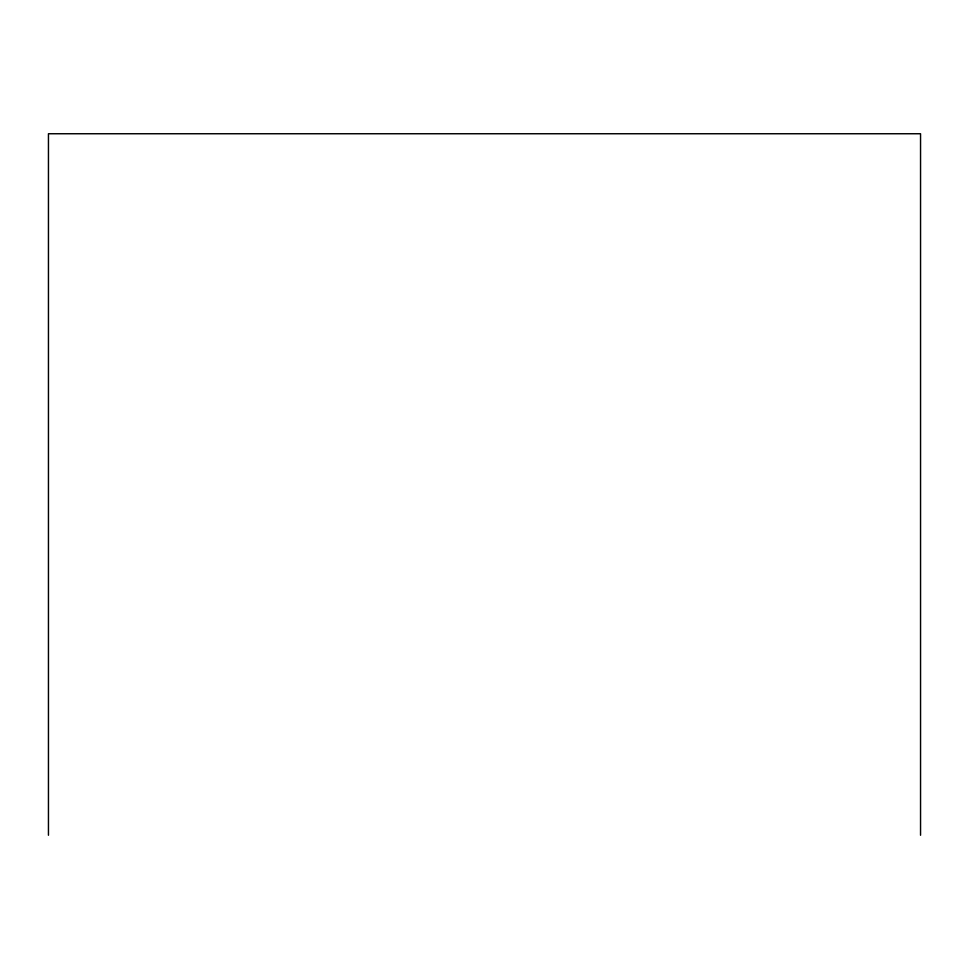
<?xml version="1.0" encoding="UTF-8"?>
<svg xmlns="http://www.w3.org/2000/svg" width="969" height="969" viewBox="0 0 969 969"><rect width="100%" height="100%" fill="white"/><g stroke="black" fill="none" stroke-linecap="round" stroke-linejoin="round"><path stroke-width="1.45" d="M920.55 835.254L920.55 133.746L48.45 133.746L48.45 835.254"/></g></svg>
